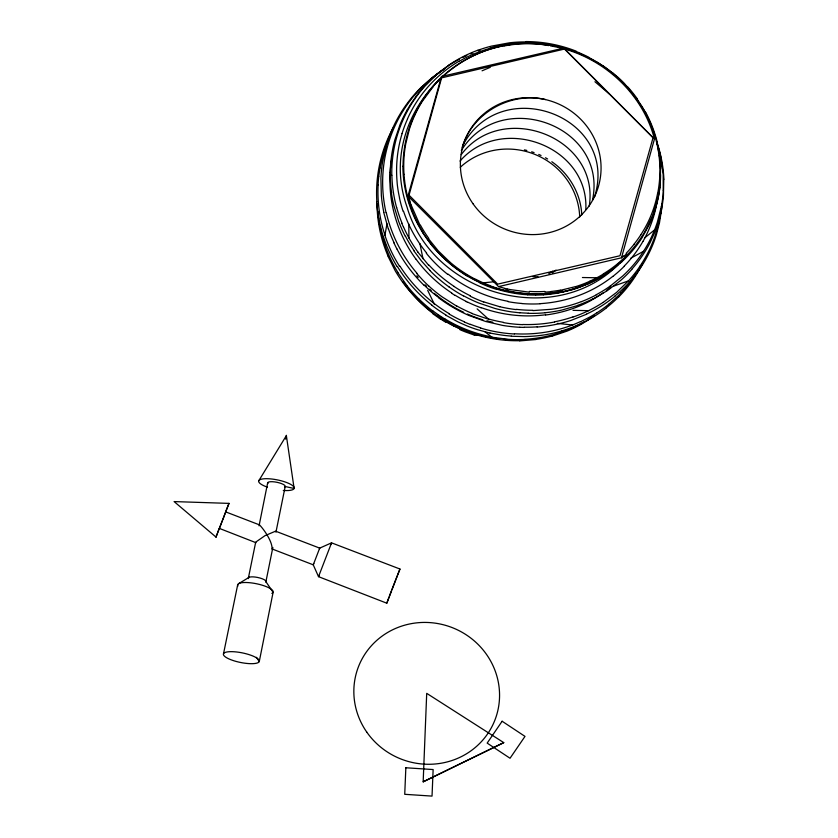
<?xml version="1.0" encoding="UTF-8"?>
<svg xmlns="http://www.w3.org/2000/svg" width="838" height="838" viewBox="0 0 838 838"><rect width="100%" height="100%" fill="white"/><g stroke="black" fill="none" stroke-linecap="round" stroke-linejoin="round"><path stroke-width="1.26" d="M585.825 209.364C588.873 145.529 500.946 113.727 460.031 161.064M423.169 781.823L426.71 693.351L503.753 742.625L423.169 781.823L503.764 742.646M663.256 190.593L663.172 174.346L661.014 158.152A142.02 135.033 17.7 0 0 657.348 144.241M660.889 210.642L661.13 208.589M378.734 176.42L379.96 168.019M589.25 206.075C599.987 137.023 501.972 100.015 461.214 154.653M659.831 187.586L660.721 166.532M660.616 212.705L658.741 222.877A147.802 140.313 20.8 0 1 654.059 238.704A138.48 131.44 22.8 0 1 647.376 253.799A143.686 136.364 22.2 0 1 639.949 266.212M386.967 223.767L384.914 235.352A142.858 138.647 30.2 0 0 391.262 251.295A140.585 136.29 30.9 0 0 399.6 266.379M592.456 200.345C608.346 125.354 500.422 86.859 461.329 150.484M273.104 592.288L259.267 661.538A18.31 4.871 11.5 0 1 230.806 659.695A18.31 4.871 11.5 0 1 234.095 651.755A18.31 4.871 11.5 0 1 259.267 661.538L256.386 657.306M661.297 206.661L657.317 222.311A140.522 133.315 22.3 0 1 651.346 237.269A139.778 132.624 23.9 0 1 636.471 261.194L633.937 264.326A144.22 136.887 25 0 1 622.749 275.985L610.137 286.177M248.415 577.895L255.705 542.123L265.018 535.65L275.566 531.177L319.707 548.125L331.544 542.846L399.967 569.023L397.662 574.732M259.057 525.824L267.689 482.73M285.653 439.143L286.428 435.299M272.853 547.434L265.918 581.698L272.381 591.23M275.943 532.214L285.192 486.532L294.128 488.47L286.366 435.624L258.753 480.792M223.516 653.787L237.72 584.61M217.252 533.628L215.974 537.148L229.015 503.324L225.988 510.887M255.988 542.71L219.336 528.39M271.994 548.921C272.654 542.5 265.049 530.726 259.56 524.913L225.715 511.892L223.421 517.999M313.758 563.44L313.255 564.833L318.513 576.659L386.8 603.192L389.031 597.117M408.63 196.647L441.605 77.861L564.519 49.044L654.457 139.014L621.482 257.8L498.568 286.627L408.63 196.647L410.232 202.22M594.634 196.721C619.219 116.566 502.088 72.948 463.267 144.524M399.956 569.086L386.81 603.171M462.052 147.823C471.752 113.12 510.698 91.415 545.454 99.565M318.901 575.517L318.524 576.649L331.534 542.909L330.937 544.281M217.545 532.863L218.938 529.176M389.398 596.153L391.482 590.685M222.751 519.759L223.201 518.575M391.943 589.502L395.641 579.906M222.29 520.953L222.52 520.356M221.829 522.137L219.305 528.537M396.081 578.786L397.296 575.675M319.404 548.806L319.707 548.104L313.265 564.822L272.12 548.974M407.54 118.902L406.001 122.505A129.178 125.951 22 0 0 402.041 133.567M645.459 230.68L652.781 215.23L657.809 198.857A134.499 127.606 18.4 0 0 659.904 187.597M642.976 241.386L643.919 239.71A135.526 128.497 21.4 0 0 649.733 227.475A133.095 126.213 21.2 0 0 657.683 197.621M634.963 275.304L631.443 280.363A143.371 136.102 24 0 1 620.843 292.965M639.991 266.233L638.818 267.94A146.315 138.919 24.3 0 1 628.479 280.877L616.548 292.42L603.182 302.413M416.235 96.14L410.442 104.551A145.99 142.313 22.3 0 0 407.278 109.799M634.293 244.057L630.071 249.075A125.93 119.761 32.6 0 1 626.227 253.233M433.057 86.827L422.3 101.356A126.611 123.521 22 0 0 415.02 114.722M623.849 258.994L625.106 257.601M622.561 260.367L619.921 263.048M437.541 81.883L441.605 77.861M421.284 87.299L432.471 77.421L444.695 68.8M623.556 255.862L621.482 257.8M618.57 264.358C553.279 329.502 432.094 294.075 406.985 206.913C375.791 119.384 458.774 28.23 548.597 45.598M621.901 261.76L613.007 269.134A145.288 137.736 25.6 0 1 608.304 272.507C587.375 286.889 561.963 294.389 536.613 294.348M608.744 304.204L617.994 295.94A132.163 125.595 26.1 0 0 620.874 292.986M644.453 238.065L654.572 229.895M612.829 276.498L617.323 272.759A128.717 122.264 27.1 0 0 624.404 266.107M606.503 307.818C593.314 318.189 578.115 325.94 562.057 330.78M449.095 65.029L436.263 74.896L424.761 86.272A135.18 131.692 18.5 0 0 414.779 98.968M591.691 317.204L590.025 318.325A121.594 115.791 29 0 1 586.642 320.493M552.891 271.187L548.796 273.67M238.683 583.636L249.253 577.246M630.836 258.156L643.511 251.337M592.895 299.051L607.152 290.776L620.204 280.824A142.701 135.547 26.1 0 0 631.873 269.354M482.06 70.801L490.261 67.333M580.514 321.761L589.837 317.015A151.018 143.518 26.3 0 0 596.981 312.721M586.579 314.229L570.762 320.504A149.342 142.303 28.8 0 1 554.19 324.756A138.972 132.781 30.2 0 1 537.137 327.019M588.496 283.621L577.717 287.958A140.417 133.546 28.9 0 1 572.176 289.759M613.667 286.114L628.479 280.877M577.644 305.524L561.638 310.123A140.836 134.426 30.2 0 1 545.098 312.721M575.476 286.627L560.423 290.325M551.949 336.216L567.232 331.052A138.092 131.325 27.6 0 0 581.624 324.034M563.754 48.101L441.437 76.499L408.399 194.521L497.678 284.134L619.994 255.737L653.032 137.725L563.754 48.101A129.366 125.354 11.6 0 0 549.424 44.906M459.884 329.638A128.612 121.405 31.1 0 0 465.341 331.9L474.601 335.169L476.801 334.697M536.048 339.526L519.738 340.898M482.856 282.898L494.525 281.694M550.796 291.708L544.972 292.179M543.401 294.882L535.555 295.133M532.895 310.605L551.519 309.274A137.746 131.398 30.1 0 0 581.415 301.596M532.79 276.697L538.017 276.791M582.42 277.525L596.792 277.766M573.024 310.343L588.611 310.678M524.179 327.417L519.853 327.27M228.984 503.387L174.105 501.585L216.015 537.085M511.379 336.258L524.263 336.593A153.427 146.409 29.7 0 0 530.684 336.321L532.821 336.195A135.389 129.513 30.9 0 0 545.538 334.708A146.828 140.051 29.4 0 0 562.078 330.842M529.375 292.169L509.975 289.55A125.323 121.5 36.7 0 1 507.095 288.88M519.885 312.836L511.484 311.872A144.995 138.93 31.8 0 1 494.923 308.447L478.854 303.042A138.511 133.221 32.6 0 1 463.519 295.772M557.291 323.363L572.773 325.029M550.535 45.922C599.128 53.737 642.107 91.049 654.457 139.014M524.399 149.866L526.84 150.421M490.031 333.095L477.492 329.669A131.325 126.465 32.4 0 1 467.269 326.024L463.288 324.285A154.8 148.619 32 0 1 457.359 321.562L445.921 315.266M499.773 306.739L483.746 301.879M505.188 288.461L498.568 286.627M563.586 48.772L564.519 49.044M480.572 328.035L484.72 329.24A141.14 135.18 31.3 0 0 514.417 333.985M476.895 335.095L459.318 328.569A120.986 116.723 32.7 0 1 453.651 325.888M531.701 151.783L534.078 152.589M470.359 324.505L464.346 322.033M472.318 313.684L488.701 319.299L477.115 308.876M538.75 154.422L541.034 155.459M465.918 301.491L467.761 302.403M456.71 306.153L442.108 296.841A139.129 134.373 32.2 0 1 428.668 285.894M545.486 157.743L547.643 159M467.761 276.509L462.723 273.356M455.097 295.458L451.63 293.237M440.788 319.362L432.712 313.653M602.91 65.668L612.609 72.896M551.823 161.724C569.17 173.696 580.912 193.746 581.761 214.926M594.938 81.747L609.488 94.024M484.783 331.639L491.927 337.222L508.415 339.338A140.794 134.562 30.7 0 0 524.976 339.411M449.566 261.802L438.253 250.834L428.386 238.631M442.705 257.297L432.094 245.628L422.991 232.838M429.831 270.328L421.388 260.901L413.825 250.772M472.789 333.294L474.601 335.169M624.488 83.769L627.233 86.691M428.459 265.018L417.879 252.123M416.706 273.439L422.509 279.829A136.887 132.425 32 0 0 428.647 285.915M407.394 286.261L397.778 272.518M637.215 99.114L645.616 112.564M420.089 225.401L411.123 204.975M396.845 248.844L399.977 254.543A132.079 128.204 30.3 0 0 403.371 260.105A144.482 139.705 32 0 0 424.028 285.308M427.684 290.357L434.493 304.477M403.403 227.014L401.779 223.212M387.732 255.768L395.159 270.674A142.376 137.788 31.9 0 0 404.408 284.585A137.642 132.917 32.5 0 0 415.355 297.207A135.976 131.137 32.6 0 0 427.6 308.573A135.672 130.602 32.5 0 0 439.374 317.235M386.444 245.398L382.191 233.194L378.661 218.582M388.319 229.015L383.741 212.423M657.505 144.66L658.134 146.65M657.034 141.685L659.359 153.082A144.754 137.652 16.1 0 1 660.135 158.832A133.19 126.496 17.7 0 1 660.805 166.532M386.077 212.768C382.285 196.26 381.636 179.039 384.129 162.279A140.585 136.908 25.4 0 1 387.68 145.833A143.214 139.496 25.4 0 1 392.404 131.891L393.211 129.942A141.601 137.966 23.1 0 1 400.679 114.879A140.491 136.877 21.5 0 1 409.981 100.874A141.643 137.998 20.9 0 1 420.959 88.074A139.789 136.123 19 0 1 433.487 76.761A143.089 139.286 18 0 1 443.784 69.324M399.558 197.936L399.139 195.987A127.502 124.213 27.2 0 1 397.264 184.245L396.961 180.306A132.362 128.905 27.5 0 1 402.093 133.588M419.88 243.533L422.981 258.722M663.769 179.206L663.445 195.61A138.741 131.66 21 0 1 661.035 211.794M408.776 224.008L408.954 238.128M267.385 487.161A18.122 4.819 11.5 0 1 263.404 478.844A18.122 4.819 11.5 0 1 291.037 484.563A18.122 4.819 11.5 0 1 283.275 490.45M267.919 483.631A8.967 2.388 11.5 0 1 277.053 482.321A8.967 2.388 11.5 0 1 284.574 487.088M248.498 578.608A8.967 2.388 11.5 0 1 257.465 577.424A8.967 2.388 11.5 0 1 265.688 582.001M237.908 586.045A18.122 4.819 11.5 0 1 257.287 583.918A18.122 4.819 11.5 0 1 271.858 593.409M624.341 258.261A130.089 123.28 23 0 1 614.443 267.238M613.081 268.589A133.808 127.03 27 0 1 602.072 276.31A129.555 123.176 28.5 0 1 588.496 283.632M572.113 289.581A127.198 121.06 29.3 0 1 558.894 292.797M558.915 292.891A130.037 124.003 30.6 0 1 543.391 294.777M535.555 295.06A123.071 117.718 31.9 0 1 527.699 294.85M527.699 294.777A130.519 124.904 32.2 0 1 496.714 289.152M496.641 289.414A129.408 124.433 33.4 0 1 480.006 283.014M480.143 282.71A125.459 120.557 33.2 0 1 467.876 276.299M462.786 273.251A125.532 121.007 33.5 0 1 454.72 267.542A127.638 123.102 33.5 0 1 442.841 257.151M423.232 232.692A129.576 125.511 32.9 0 1 410.033 204.545M409.887 204.587A126.737 123.322 29.8 0 1 404.021 174.294M404 174.294A130.162 126.789 28.4 0 1 403.926 158.937A124.872 121.73 26.7 0 1 405.77 143.738L409.457 128.926A128.005 124.862 24.6 0 1 414.999 114.722M432.942 86.733A117.53 114.701 21.7 0 1 437.415 81.768M594.928 315.318A134.352 127.565 25.6 0 1 581.582 323.95M551.907 336.09A129.461 123.469 29.6 0 1 536.016 339.38M519.728 340.699A135.986 130.016 30.9 0 1 486.983 337.505A138.93 133.106 31.7 0 1 476.937 334.949M453.62 325.951A139.171 134.049 32.6 0 1 439.196 317.497M387.889 255.716A136.322 132.394 30 0 1 377.11 207.468A143.298 139.349 28.8 0 1 376.995 203.341M642.641 263.383A138.301 131.294 23.8 0 1 638.776 270.632A143.371 136.133 24.4 0 1 629.694 284.344A138.438 131.524 25.6 0 1 618.873 296.788M618.779 296.704A139.003 131.995 24.8 0 1 606.429 307.714M511.379 336.101A144.827 138.553 30.8 0 1 494.294 333.828A132.006 126.768 31.9 0 1 490.041 333.053M446.046 315.046A142.02 136.688 32.3 0 1 431.748 305.168M431.842 305.042A143.141 138.019 32.3 0 1 397.359 266.463M397.086 266.62A143.308 138.94 30.8 0 1 386.475 245.377M378.807 218.561A141.591 137.568 29.2 0 1 376.702 201.57M376.828 201.56A143.34 139.338 28.8 0 1 389.398 135.264A141.58 137.903 21.3 0 1 393.315 127.701M661.989 204.053A142.669 135.567 19.2 0 1 661.454 210.296L659.506 222.646L656.384 234.755A148.829 141.276 21.6 0 1 653.64 242.611A142.512 135.295 22.6 0 1 614.893 296.055M614.998 296.17A143.403 136.301 26.2 0 1 601.38 306.038A141.832 134.876 26.9 0 1 586.516 314.093M537.116 326.851A146.399 139.716 29.8 0 1 524.179 327.197M519.853 327.281A147.687 141.36 31 0 1 502.591 325.395L485.611 321.467L469.175 315.549A141.57 136.364 32.3 0 1 438.976 298.066M439.133 297.857A142.083 136.887 32.4 0 1 424.185 285.15M396.845 248.844A151.353 146.671 31.3 0 1 393.975 243.03M394.164 242.947A140.26 135.976 31 0 1 388.486 228.963M383.856 212.402A149.08 144.796 29.9 0 1 381.342 195.464L380.902 178.4A139.705 136.049 25.3 0 1 382.652 161.441L386.517 144.901A141.14 137.505 22.6 0 1 421.252 87.267M658.312 146.598A142.942 136.07 16.7 0 1 663.895 179.206M661.056 211.794A139.108 131.985 21.9 0 1 656.583 227.475M656.594 227.475A148.515 140.92 21.1 0 1 654.415 233.184L650.183 242.454A141.308 134.059 22.5 0 1 631.758 269.26M592.801 298.894A133.137 126.695 28.1 0 1 577.571 305.357M545.109 312.763A138.595 132.561 31.2 0 1 528.307 313.328M528.307 313.171A144.911 138.438 30.7 0 1 519.885 312.721M463.424 295.94A138.961 134.038 32.8 0 1 449.053 286.91M449.042 286.931A139.37 134.698 32.6 0 1 429.758 270.402M414.056 250.625A140.449 135.861 32.5 0 1 405.487 236.243M405.288 236.337A143.466 139.139 31.3 0 1 398.542 221.043L393.745 205.132A131.074 127.627 27.5 0 1 391.419 192.918M391.618 192.897A136.845 133.085 29.2 0 1 390.278 172.345M390.257 172.345A139.464 135.787 27.4 0 1 391.545 155.973A135.368 131.87 26.1 0 1 394.824 139.936L400.093 124.453A137.903 134.426 22.9 0 1 407.258 109.788M416.182 96.108A137.17 133.703 20.7 0 1 426.752 83.632M426.793 83.674A138.993 135.379 18.4 0 1 438.882 72.634A135.683 131.975 15.9 0 1 452.3 63.227A137.872 133.954 14.7 0 1 459.434 59.163M463.089 57.277A137.872 133.954 14.7 0 1 466.797 55.507M470.547 53.81A135.138 131.063 13.3 0 1 472.443 53.024M478.215 50.835A135.138 131.063 13.3 0 1 480.153 50.154M655.002 136.06A129.942 123.615 16.3 0 1 655.578 137.945M656.657 141.748A129.942 123.615 16.3 0 1 658.029 147.478M658.28 149.426A138.647 131.702 17.5 0 1 658.637 151.353M659.276 155.208A138.647 131.702 17.5 0 1 659.548 157.146M660.009 161.022A138.647 131.702 17.5 0 1 660.354 164.908A132.268 125.428 19.9 0 1 660.512 168.794M660.606 174.618A132.268 125.428 19.9 0 1 660.417 180.432L659.244 191.954A149.415 141.758 18.3 0 1 658.239 197.653M658.249 197.653A135.892 128.863 20.2 0 1 656.971 203.299L654.813 210.684A133.064 126.119 21.4 0 1 649.115 224.93L641.678 238.348A133.755 126.789 24.2 0 1 621.848 261.707M536.603 294.002A132.53 126.486 31.2 0 1 505.398 290.199M505.335 290.503A127.114 122.055 33.1 0 1 490.22 285.821M490.261 285.695A129.293 124.118 33.1 0 1 475.795 279.305M475.722 279.463A133.389 128.382 33.5 0 1 462.115 271.386A125.134 120.882 33.5 0 1 449.556 261.812M428.763 238.369A128.235 123.993 33.6 0 1 420.456 225.213M411.008 205.006A98.591 96.318 25.9 0 1 410.117 202.251M460.272 328.726A127.156 121.761 32.3 0 1 446.371 321.572M445.931 322.316A135.892 129.597 33 0 1 440.903 319.184M432.932 313.37A129.869 125.04 33.3 0 1 419.566 301.69A128.361 124.003 33 0 1 403.256 281.935M584.914 321.509A138.04 131.315 27.8 0 1 570.531 328.758M570.448 328.59A134.908 128.308 27.7 0 1 557.123 333.493A135.222 128.801 28.9 0 1 541.285 337.379A136.678 130.372 29.8 0 1 524.965 339.296M491.969 336.96A135.547 130.005 31.9 0 1 445.313 319.142M445.271 319.226A140.145 134.845 32.5 0 1 433.047 311.013M432.953 311.139A136.845 132.079 32.4 0 1 418.675 298.737M418.665 298.757A136.72 132.195 32.1 0 1 407.425 286.24M397.914 272.434A136.835 132.687 31 0 1 379.96 225.988M379.74 226.019A140.355 136.542 28 0 1 377.865 211.595M639.226 268.296A146.325 138.867 22.3 0 1 638.2 270.066M636.052 273.565A146.325 138.867 22.3 0 1 634.932 275.293M608.765 304.236A133.944 127.46 27.7 0 1 597.002 312.742M580.441 321.624A140.962 134.143 27.7 0 1 564.77 327.668A141.926 135.243 28.8 0 1 514.427 333.765M480.624 327.857A150.526 144.188 31.5 0 1 470.422 324.327M464.43 321.834A140.606 135.159 32.1 0 1 449 313.967M449.189 313.653A142.146 136.73 32.3 0 1 399.967 266.149M385.019 235.321A141.067 137.086 29 0 1 378.137 184.905M378.064 184.894A147.174 143.204 27.3 0 1 378.755 176.42M380.054 168.04A142.481 138.741 25.5 0 1 390.906 133.797M603.161 302.382A140.815 134.038 27.9 0 1 573.003 317.047M572.941 316.9A141.287 134.53 28.3 0 1 554.536 321.823M554.578 322.012A143.476 137.013 30.1 0 1 522.692 324.484M522.692 324.641A136.489 130.885 31.8 0 1 509.839 323.604A149.866 143.466 31.2 0 1 503.449 322.609M503.481 322.326A139.674 133.755 31.3 0 1 488.764 319.048M472.391 313.506A147.666 141.748 32.1 0 1 456.794 305.996M416.947 273.24A140.543 136.07 31.6 0 1 386.308 212.726M663.34 190.603A133.546 126.8 19.7 0 1 661.35 206.672M610.116 286.156A138.364 131.535 27.2 0 1 596.258 294.725M596.331 294.85A138.804 132.195 28.9 0 1 581.436 301.649M532.874 310.29A140.229 133.85 30.5 0 1 516.281 309.337M516.26 309.62A142.816 136.72 31.6 0 1 499.783 306.708M483.704 302.005A133.179 128.319 32.9 0 1 470.202 296.223M470.39 295.824A137.065 131.723 32.6 0 1 454.039 286.47M454.091 286.397A137.453 132.394 32.8 0 1 428.689 264.818M417.953 252.081A138.102 133.755 32 0 1 409.017 238.097A140.229 135.882 31.8 0 1 403.528 226.962M401.999 223.128A137.411 133.294 31.4 0 1 396.678 207.562M396.604 207.583A139.003 135.054 30.2 0 1 393.273 191.546A135.903 132.268 28.1 0 1 391.87 175.289M391.786 175.289A137.966 134.405 26.2 0 1 392.509 159.031A134.541 131.147 23.7 0 1 399.213 129.461L399.894 127.565A143.843 140.208 25.8 0 1 404.618 116.409A130.697 127.386 19.9 0 1 407.394 111.014A138.186 134.709 22 0 1 414.747 98.947M449.053 64.966A134.928 131.168 15.2 0 1 477.964 50.175M478.006 50.259A134.09 130.047 13.3 0 1 491.644 46.08L509.693 42.78A130.938 126.548 12.1 0 1 526.034 41.921M526.034 41.565A133.902 129.429 12.2 0 1 576.115 51.139M575.989 51.464A138.773 133.525 11.9 0 1 588.957 57.351M588.852 57.55A133.158 127.554 12.8 0 1 602.794 65.825M612.672 72.833A148.357 142.523 11.7 0 1 617.271 76.75M617.334 76.687A133.326 127.617 13.1 0 1 624.614 83.653M627.411 86.544A134.059 128.183 13.4 0 1 637.404 98.989M645.752 112.491A134.593 128.214 15.3 0 1 657.128 141.664M645.438 230.67A133.609 126.611 23.2 0 1 627.212 254.909A129.911 123.249 25.9 0 1 603.37 273.858M603.475 274.005A134.384 127.69 28.1 0 1 589.9 281.18M589.921 281.212A127.303 121.29 30.2 0 1 575.497 286.69M560.371 290.147A137.149 130.508 29.6 0 1 550.765 291.509M544.899 291.467A130.047 123.762 29.9 0 1 529.386 291.415M507.053 289.11A105.232 102.152 37.3 0 1 505.146 288.649M509.347 339.683A128.623 123.081 32 0 1 503.502 339.327M499.595 338.94A128.623 123.081 32 0 1 437.646 315.119M492.87 322.253A135.19 128.57 27.9 0 1 486.888 320.755M482.887 319.823A134.604 129.241 32.4 0 1 467.447 314.041M463.697 312.312A134.604 129.241 32.4 0 1 434.252 293.342M431.182 290.587A135.379 130.738 32.7 0 1 429.664 289.204M426.668 286.376A135.379 130.738 32.7 0 1 425.201 284.92M418.193 277.368A135.379 130.738 32.7 0 1 416.863 275.786M611.007 286.91A136.604 129.628 25.2 0 1 606.314 290.577M603.13 292.933A138.228 131.304 26.7 0 1 591.272 300.255M591.324 300.339A135.201 128.654 28.4 0 1 576.827 307.085A134.991 128.623 29.3 0 1 545.601 315.015M545.559 314.784A134.688 128.633 30.7 0 1 481.211 307.619M481.148 307.797A135.536 130.11 32.4 0 1 467.845 302.214M466.012 301.303A139.108 133.671 32.7 0 1 455.202 295.28M451.766 293.017A136.416 131.336 32.9 0 1 436.986 281.84A135.138 130.477 32.8 0 1 416.109 259.246M416.057 259.288A135.086 130.812 32.1 0 1 406.168 243.732A134.729 130.644 31.5 0 1 400.019 230.838A135.264 131.273 31 0 1 394.74 215.439A134.363 130.581 29.9 0 1 391.346 199.601A135.986 132.268 29 0 1 389.921 181.5A134.059 130.498 27.8 0 1 390.77 165.4M390.854 165.411A134.729 131.262 25.7 0 1 391.671 159.45M642.956 241.375A135.148 128.141 23 0 1 624.3 266.013M612.746 276.404A132.865 126.287 27.7 0 1 555.845 301.764A133.902 127.627 29.9 0 1 540.028 303.66M540.039 303.796A133.839 127.921 31.3 0 1 522.022 303.586M522.032 303.492A133.148 127.397 31.7 0 1 508.058 301.67M508.121 301.324A133.389 127.764 32.1 0 1 448.121 274.152M447.859 274.476A131.671 127.261 32.9 0 1 426.333 253.265M426.636 253.034A133.399 128.968 32.9 0 1 403.528 211.27M403.12 211.396A133.127 129.534 29.1 0 1 399.454 197.957M407.478 118.87A131.985 128.675 20.9 0 1 459.161 61.143M459.266 61.31A131.419 127.68 14.3 0 1 473.376 54.135M473.418 54.219A132.467 128.434 12.8 0 1 490.209 48.279M490.125 47.996A130.037 126.119 13.2 0 1 503.732 44.885M503.722 44.823A132.058 128.005 12.9 0 1 519.57 43.052M519.56 42.874A131.304 127.282 12.7 0 1 537.587 43.094M537.577 43.293A132.215 127.711 11.9 0 1 566.991 48.971A130.34 125.375 11.9 0 1 596.059 61.928M596.185 61.729A132.54 127.428 11.8 0 1 609.352 70.622M609.31 70.675A130.665 125.344 12.2 0 1 621.272 81.014M621.199 81.077A131.042 125.417 13 0 1 631.789 92.683M631.705 92.746A131.587 125.627 14 0 1 640.777 105.452M641.112 105.263A130.78 124.621 15 0 1 657.683 193.389M657.6 193.379A130.56 123.794 20.1 0 1 653.808 207.918A130.728 123.898 21.2 0 1 647.355 223.505A130.319 123.479 21.3 0 1 640.756 234.829M640.787 234.85A131.556 124.485 20 0 1 634.209 243.994M626.667 253.621A128.172 121.384 24 0 1 624.017 256.302M595.001 279.442A128.183 121.636 26.5 0 1 563.084 291.781M562.832 290.859A127.847 121.835 30.2 0 1 402.869 166.249M403.026 166.259A127.565 124.307 27.1 0 1 411.657 121.447M411.657 121.447A127.24 124.108 23 0 1 440.097 78.751M442.893 76.111A127.24 124.108 23 0 1 504.633 45.64M504.675 45.87A126.758 122.851 12.4 0 1 549.351 45.336M555.992 270.066A70.727 68.088 22.5 0 1 552.452 272.832M460.251 167.296A70.727 68.088 22.5 0 1 535.576 154.674A70.727 68.088 22.5 0 1 579.718 216.979M405.843 767.765L404.733 794.309L432.031 796.1L433.141 769.556L405.843 767.765M502.13 721.246L487.171 743.107L510.038 758.254L524.997 736.393L502.13 721.246M366.709 732.024A73.262 70.528 22.5 0 0 492.514 725.509A73.262 70.528 22.5 0 0 420.886 622.519A73.262 70.528 22.5 0 0 366.709 732.024M472.999 203.739A70.727 68.088 22.5 0 0 594.404 196.867A70.727 68.088 22.5 0 0 524.756 97.753A70.727 68.088 22.5 0 0 472.999 203.739"/></g></svg>
